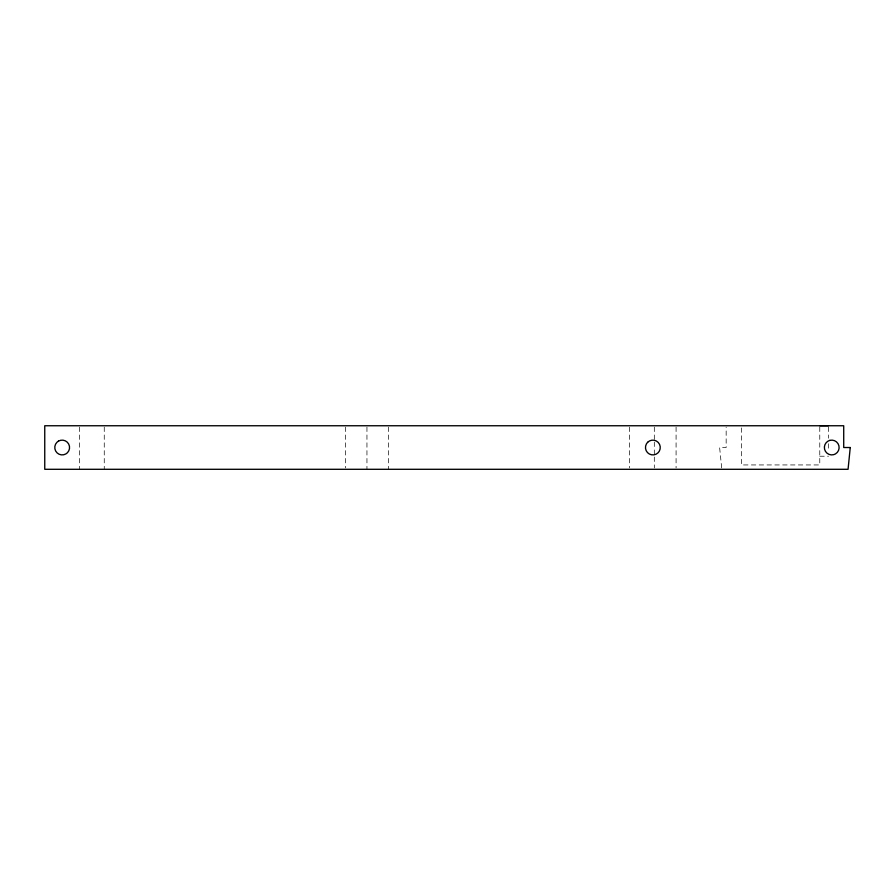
<?xml version="1.0" encoding="UTF-8"?>
<svg xmlns="http://www.w3.org/2000/svg" width="895" height="895" viewBox="0 0 895 895"><rect width="100%" height="100%" fill="white"/><g stroke="black" fill="none" stroke-linecap="round" stroke-linejoin="round"><path stroke-width="0.67" stroke-dasharray="4.47 3.36" d="M819.775 456.226L828.479 456.215M721.672 467.928L719.625 447.522L726.158 447.522L726.158 427.116M828.479 427.094L828.479 438.214M828.479 443.719L828.479 450.688M819.775 427.105L819.775 464.941L741.396 464.941L741.396 427.105M676.083 427.116L676.083 467.928M654.312 427.116L654.312 440.72M654.312 442.074L654.312 455.689M654.312 457.043L654.312 467.928M629.644 427.116L629.644 467.928M388.385 427.116L388.385 469.293M366.95 427.116L366.95 469.293M345.515 427.116L345.515 467.928M104.256 427.116L104.256 469.293M79.588 427.116L79.588 469.293"/><path stroke-width="1.34" d="M819.775 425.751L828.479 425.729M850.25 447.522L848.068 469.293L44.75 469.293L44.75 425.751L843.716 425.751L843.716 447.522L850.25 447.522M647.633 442.287L646.458 443.819A7.406 7.406 0 0 0 658.105 452.758L659.279 451.225A7.406 7.406 0 0 0 647.633 442.287M58.466 441.112L56.933 442.287A7.406 7.406 0 0 0 65.872 453.933L67.405 452.758A7.406 7.406 0 0 0 58.466 441.112M829.833 440.374L828.043 441.112A7.406 7.406 0 0 0 833.659 454.671L835.449 453.933A7.406 7.406 0 0 0 829.833 440.374"/></g></svg>
